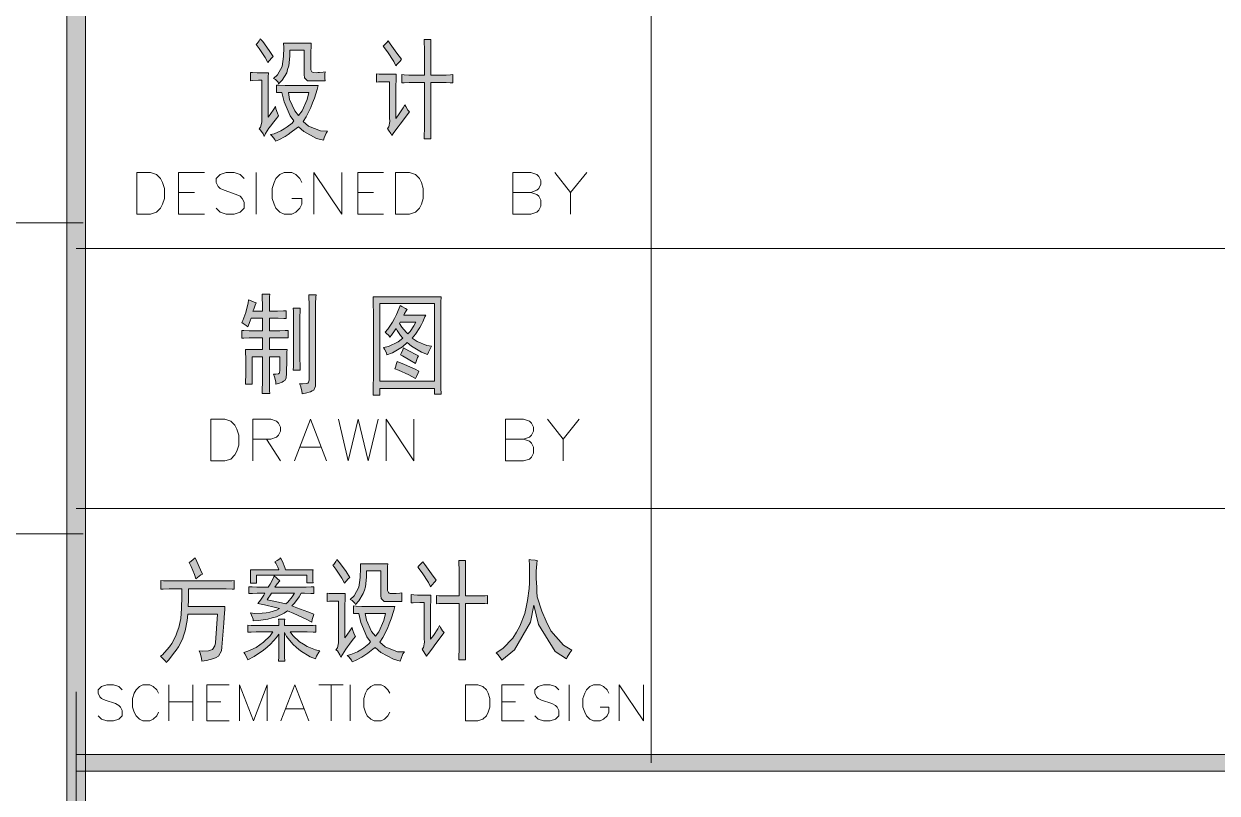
# Model space of a CAD drawing. Header units: millimetres. Extents: x 0 to 414, y 0 to 292.
# Drawn here: x 353.63 to 383.86, y 66.36 to 85.86 of the extents above; entities that cross this region are included whole.
import ezdxf

# ---------------------------------------------------------------- set-up
doc = ezdxf.new("R2010")
doc.units = ezdxf.units.MM

msp = doc.modelspace()

# ---------------------------------------------------------------- hatches: boundary and pattern name
h = msp.add_hatch(color=0)
h.dxf.hatch_style = 2
h.paths.add_polyline_path([(355.194306, 9.846028), (354.721583, 9.846028), (354.721583, 282.620861), (355.194306, 282.620861)])
h = msp.add_hatch(color=0)
h.dxf.hatch_style = 2
h.paths.add_polyline_path([(359.618139, 85.481583), (359.685167, 85.4075), (359.847444, 85.181722), (359.942694, 85.0265), (359.910944, 84.998278), (359.843917, 84.924194), (359.812167, 84.881861), (359.741611, 85.008861), (359.589917, 85.234639), (359.512306, 85.336944), (359.537, 85.358111), (359.589917, 85.428667)])
h = msp.add_hatch(color=0)
h.dxf.hatch_style = 2
h.paths.add_polyline_path([(360.884611, 84.416194), (360.814056, 84.416194), (360.739972, 84.493806), (360.732917, 84.571417), (360.732917, 85.192306), (360.369556, 85.192306), (360.369556, 85.037083), (360.341333, 84.793667), (360.313111, 84.701944), (360.288417, 84.61375), (360.172, 84.430306), (360.083806, 84.338583), (360.069694, 84.377389), (360.002667, 84.444417), (359.953278, 84.469111), (360.055583, 84.564361), (360.175528, 84.779556), (360.189639, 84.903028), (360.20375, 85.0265), (360.214333, 85.259333), (360.210806, 85.368694), (360.909306, 85.368694), (360.905778, 85.301667), (360.90225, 85.135861), (360.90225, 85.037083), (360.90225, 84.737222), (360.90225, 84.691361), (360.923417, 84.638444), (360.944583, 84.631389), (360.969278, 84.624333), (361.032778, 84.617278), (361.075111, 84.620806), (361.117444, 84.624333), (361.212694, 84.631389), (361.265611, 84.638444), (361.258556, 84.582), (361.258556, 84.469111), (361.265611, 84.416194)])
h = msp.add_hatch(color=0)
h.dxf.hatch_style = 2
h.paths.add_polyline_path([(362.856639, 85.425139), (362.909556, 85.351056), (363.078889, 85.118222), (363.195306, 84.959472), (363.160028, 84.913611), (363.089472, 84.832472), (363.054194, 84.793667), (363.001278, 84.8995), (362.839, 85.146444), (362.729639, 85.291083), (362.757861, 85.319306), (362.821361, 85.386333)])
h = msp.add_hatch(color=0)
h.dxf.hatch_style = 2
h.paths.add_polyline_path([(363.777389, 84.560833), (363.777389, 85.114694), (363.777389, 85.224056), (363.773861, 85.396917), (363.770333, 85.456889), (363.943194, 85.456889), (363.939667, 85.386333), (363.936139, 85.259333), (363.936139, 85.202889), (363.936139, 84.560833), (364.278333, 84.560833), (364.327722, 84.560833), (364.437083, 84.564361), (364.493528, 84.571417), (364.493528, 84.35975), (364.430028, 84.366806), (364.327722, 84.370333), (364.285389, 84.370333), (363.936139, 84.370333), (363.936139, 83.262611), (363.936139, 83.195583), (363.939667, 83.033306), (363.943194, 82.941583), (363.770333, 82.941583), (363.773861, 83.033306), (363.777389, 83.188528), (363.777389, 83.252028), (363.777389, 84.370333), (363.452833, 84.370333), (363.392861, 84.370333), (363.265861, 84.366806), (363.205889, 84.35975), (363.205889, 84.571417), (363.265861, 84.564361), (363.382278, 84.560833), (363.438722, 84.560833)])
h = msp.add_hatch(color=0)
h.dxf.hatch_style = 2
h.paths.add_polyline_path([(359.826278, 84.61375), (359.82275, 84.514972), (359.819222, 84.292722), (359.819222, 84.172778), (359.819222, 83.495444), (359.872139, 83.562472), (359.963861, 83.693), (360.002667, 83.760028), (360.01325, 83.707111), (360.055583, 83.590694), (360.083806, 83.527194), (360.030889, 83.460167), (359.932111, 83.333167), (359.88625, 83.273194), (359.840389, 83.213222), (359.755722, 83.079167), (359.720444, 83.005083), (359.688694, 83.068583), (359.628722, 83.163833), (359.593444, 83.195583), (359.628722, 83.241444), (359.660472, 83.368444), (359.660472, 83.449583), (359.660472, 84.426778), (359.572278, 84.426778), (359.427639, 84.419722), (359.371194, 84.416194), (359.371194, 84.624333), (359.424111, 84.620806), (359.537, 84.61375), (359.593444, 84.61375)])
h = msp.add_hatch(color=0)
h.dxf.hatch_style = 2
h.paths.add_polyline_path([(363.064778, 84.582), (363.057722, 84.476167), (363.054194, 84.253917), (363.054194, 84.1375), (363.054194, 83.460167), (363.12475, 83.555417), (363.237639, 83.728278), (363.279972, 83.805889), (363.304667, 83.760028), (363.361111, 83.671833), (363.396389, 83.6295), (363.163556, 83.319056), (363.110639, 83.244972), (363.004806, 83.100333), (362.955417, 83.029778), (362.927194, 83.079167), (362.87075, 83.167361), (362.846056, 83.206167), (362.874278, 83.252028), (362.9025, 83.382556), (362.895444, 83.474278), (362.895444, 84.3915), (362.786083, 84.3915), (362.61675, 84.387972), (362.563833, 84.380917), (362.563833, 84.592583), (362.630861, 84.585528), (362.722583, 84.582), (362.747278, 84.582)])
h = msp.add_hatch(color=0)
h.paths.add_polyline_path([(360.034417, 84.303306), (360.101444, 84.299778), (360.253139, 84.292722), (360.334278, 84.292722), (361.082167, 84.292722), (361.057472, 84.193944), (360.990444, 83.975222), (360.944583, 83.855278), (360.90225, 83.735333), (360.785833, 83.498972), (360.708222, 83.382556), (360.842278, 83.266139), (361.149194, 83.146194), (361.325583, 83.139139), (361.290306, 83.08975), (361.240917, 82.973333), (361.223278, 82.906306), (361.046889, 82.955694), (360.725861, 83.128556), (360.58475, 83.252028), (360.531833, 83.206167), (360.401306, 83.110917), (360.327222, 83.058), (360.253139, 83.005083), (360.090861, 82.916889), (360.002667, 82.885139), (359.985028, 82.927472), (359.921528, 83.012139), (359.879194, 83.050944), (359.967389, 83.072111), (360.14025, 83.146194), (360.221389, 83.195583), (360.302528, 83.244972), (360.426, 83.34375), (360.468333, 83.396667), (360.376611, 83.523667), (360.228444, 83.8835), (360.168472, 84.116333), (360.034417, 84.116333)])
h.paths.add_polyline_path([(360.591806, 83.537778), (360.676472, 83.650667), (360.803472, 83.939944), (360.849333, 84.116333), (360.334278, 84.116333), (360.3625, 83.943472), (360.493028, 83.654194)])
h = msp.add_hatch(color=0)
h.dxf.hatch_style = 2
h.paths.add_polyline_path([(359.519361, 78.789389), (359.491139, 78.732944), (359.452333, 78.627111), (359.434694, 78.577722), (359.674583, 78.577722), (359.674583, 78.718833), (359.671056, 78.934028), (359.667528, 79.011639), (359.858028, 79.011639), (359.8545, 78.937556), (359.850972, 78.722361), (359.850972, 78.577722), (359.974444, 78.577722), (360.059111, 78.577722), (360.207278, 78.584778), (360.274306, 78.588306), (360.274306, 78.39075), (360.217861, 78.394278), (360.069694, 78.401333), (359.985028, 78.401333), (359.850972, 78.401333), (359.850972, 78.080306), (360.059111, 78.080306), (360.119083, 78.080306), (360.253139, 78.083833), (360.323694, 78.090889), (360.323694, 77.903917), (359.850972, 77.903917), (359.850972, 77.604056), (360.299, 77.604056), (360.295472, 77.537028), (360.288417, 77.353583), (360.288417, 77.237167), (360.284889, 77.12075), (360.281361, 76.962), (360.277833, 76.919667), (360.277833, 76.880861), (360.242556, 76.817361), (360.207278, 76.799722), (360.175528, 76.778556), (360.080278, 76.743278), (360.016778, 76.725639), (360.009722, 76.789139), (359.977972, 76.916139), (359.956806, 76.983167), (360.01325, 76.983167), (360.080278, 76.990222), (360.090861, 76.997278), (360.104972, 77.007861), (360.115556, 77.092528), (360.115556, 77.170139), (360.115556, 77.424139), (359.850972, 77.424139), (359.850972, 76.813833), (359.850972, 76.722111), (359.8545, 76.559833), (359.858028, 76.492806), (359.667528, 76.492806), (359.671056, 76.598639), (359.674583, 76.760917), (359.674583, 76.813833), (359.674583, 77.424139), (359.417056, 77.424139), (359.417056, 76.725639), (359.244194, 76.725639), (359.247722, 76.799722), (359.25125, 76.947889), (359.25125, 77.0255), (359.25125, 77.268917), (359.25125, 77.37475), (359.247722, 77.540556), (359.244194, 77.604056), (359.674583, 77.604056), (359.674583, 77.903917), (359.41, 77.903917), (359.335917, 77.903917), (359.205389, 77.896861), (359.152472, 77.889806), (359.152472, 78.090889), (359.205389, 78.083833), (359.335917, 78.080306), (359.41, 78.080306), (359.674583, 78.080306), (359.674583, 78.401333), (359.385306, 78.401333), (359.364139, 78.334306), (359.321806, 78.224944), (359.300639, 78.179083), (359.265361, 78.214361), (359.18775, 78.267278), (359.152472, 78.291972), (359.180694, 78.344889), (359.230083, 78.471889), (359.25125, 78.545972), (359.272417, 78.616528), (359.311222, 78.778806), (359.325333, 78.867), (359.367667, 78.845833), (359.462917, 78.807028)])
h = msp.add_hatch(color=0)
h.dxf.hatch_style = 2
h.paths.add_polyline_path([(361.032778, 78.990472), (361.025722, 78.934028), (361.022194, 78.77175), (361.022194, 78.665917), (361.022194, 76.750333), (361.022194, 76.672722), (360.979861, 76.573944), (360.937528, 76.556306), (360.891667, 76.535139), (360.764667, 76.499861), (360.683528, 76.482222), (360.669417, 76.556306), (360.637667, 76.683306), (360.6165, 76.736222), (360.687056, 76.736222), (360.782306, 76.743278), (360.807, 76.750333), (360.831694, 76.753861), (360.856389, 76.827944), (360.856389, 76.891444), (360.856389, 78.665917), (360.856389, 78.761167), (360.852861, 78.923444), (360.849333, 78.990472)])
h = msp.add_hatch(color=0)
h.paths.add_polyline_path([(364.200722, 78.944611), (364.197194, 78.807028), (364.193667, 78.500111), (364.193667, 78.334306), (364.193667, 77.148972), (364.193667, 76.976111), (364.197194, 76.637444), (364.200722, 76.471639), (364.034917, 76.471639), (364.034917, 76.616278), (362.644972, 76.616278), (362.644972, 76.450472), (362.479167, 76.450472), (362.482694, 76.619806), (362.486222, 76.976111), (362.486222, 77.159556), (362.486222, 78.334306), (362.486222, 78.496583), (362.482694, 78.799972), (362.479167, 78.944611)])
h.paths.add_polyline_path([(364.034917, 76.80325), (364.034917, 78.768222), (362.644972, 78.768222), (362.644972, 76.80325)])
h = msp.add_hatch(color=0)
h.dxf.hatch_style = 2
h.paths.add_polyline_path([(360.630611, 78.655333), (360.627083, 78.577722), (360.623556, 78.440139), (360.623556, 78.380167), (360.623556, 77.459417), (360.623556, 77.381806), (360.627083, 77.191306), (360.630611, 77.081944), (360.450694, 77.081944), (360.45775, 77.177194), (360.464806, 77.364167), (360.464806, 77.459417), (360.464806, 78.380167), (360.464806, 78.433083), (360.45775, 78.574194), (360.450694, 78.655333)])
h = msp.add_hatch(color=0)
h.paths.add_polyline_path([(363.343472, 78.623583), (363.318778, 78.588306), (363.272917, 78.51775), (363.25175, 78.478944), (363.809139, 78.478944), (363.7915, 78.429556), (363.738583, 78.306083), (363.703306, 78.235528), (363.6645, 78.161444), (363.548083, 77.992111), (363.466944, 77.889806), (363.593944, 77.808667), (363.837361, 77.709889), (363.960833, 77.69225), (363.929083, 77.642861), (363.879694, 77.537028), (363.858528, 77.480583), (363.706833, 77.540556), (363.449306, 77.69225), (363.343472, 77.780444), (363.223528, 77.674611), (362.966, 77.519389), (362.828417, 77.47), (362.814306, 77.519389), (362.768444, 77.614639), (362.736694, 77.656972), (362.87075, 77.685194), (363.114167, 77.801611), (363.227056, 77.889806), (363.170611, 77.963889), (363.085944, 78.083833), (363.06125, 78.13675), (363.022444, 78.080306), (362.944833, 77.967417), (362.9025, 77.9145), (362.874278, 77.956833), (362.810778, 78.023861), (362.779028, 78.045028), (362.849583, 78.122639), (362.969528, 78.299028), (363.018917, 78.394278), (363.068306, 78.493056), (363.138861, 78.655333), (363.160028, 78.722361), (363.202361, 78.694139), (363.294083, 78.64475)])
h.paths.add_polyline_path([(363.145917, 78.267278), (363.205889, 78.175556), (363.31525, 78.0415), (363.361111, 78.002694), (363.414028, 78.059139), (363.512806, 78.207306), (363.558667, 78.302556), (363.160028, 78.302556)])
h = msp.add_hatch(color=0)
h.dxf.hatch_style = 2
h.paths.add_polyline_path([(363.244694, 77.646389), (363.385806, 77.568778), (363.576306, 77.47), (363.625694, 77.448833), (363.604528, 77.402972), (363.56925, 77.304194), (363.551611, 77.24775), (363.4105, 77.335944), (363.22, 77.448833), (363.170611, 77.47), (363.191778, 77.508806), (363.227056, 77.597)])
h = msp.add_hatch(color=0)
h.dxf.hatch_style = 2
h.paths.add_polyline_path([(363.085944, 77.304194), (363.269389, 77.230111), (363.544556, 77.110167), (363.636278, 77.060778), (363.615111, 77.014917), (363.572778, 76.919667), (363.551611, 76.870278), (363.382278, 76.965528), (363.117694, 77.085472), (363.0295, 77.113694), (363.043611, 77.159556), (363.071833, 77.254806)])
h = msp.add_hatch(color=0)
h.dxf.hatch_style = 2
h.paths.add_polyline_path([(357.984778, 71.793806), (357.9495, 71.906694), (357.864833, 72.111306), (357.818972, 72.206556), (357.857778, 72.234778), (357.931861, 72.29475), (357.970667, 72.3265), (358.016528, 72.234778), (358.10825, 72.026639), (358.154111, 71.917278), (358.111778, 71.896111), (358.027111, 71.832611)])
h = msp.add_hatch(color=0)
h.dxf.hatch_style = 2
h.paths.add_polyline_path([(360.133194, 72.3265), (360.179056, 72.234778), (360.239028, 72.083083), (360.256667, 72.026639), (360.955167, 72.026639), (360.951639, 71.994889), (360.948111, 71.917278), (360.948111, 71.871417), (360.948111, 71.832611), (360.951639, 71.744417), (360.955167, 71.695028), (360.796417, 71.695028), (360.796417, 71.885528), (359.526417, 71.885528), (359.526417, 71.684444), (359.367667, 71.684444), (359.371194, 71.730306), (359.374722, 71.8185), (359.374722, 71.860833), (359.374722, 71.910222), (359.371194, 71.994889), (359.367667, 72.026639), (360.090861, 72.026639), (360.066167, 72.090139), (360.016778, 72.188917), (359.992083, 72.227722), (360.045, 72.255944), (360.115556, 72.305333)])
h = msp.add_hatch(color=0)
h.dxf.hatch_style = 2
h.paths.add_polyline_path([(361.561944, 72.284167), (361.628972, 72.210083), (361.79125, 71.984306), (361.8865, 71.829083), (361.85475, 71.800861), (361.787722, 71.730306), (361.752444, 71.684444), (361.681889, 71.811444), (361.533722, 72.04075), (361.456111, 72.139528), (361.480806, 72.160694), (361.533722, 72.234778)])
h = msp.add_hatch(color=0)
h.dxf.hatch_style = 2
h.paths.add_polyline_path([(364.655806, 71.363417), (364.655806, 71.917278), (364.655806, 72.026639), (364.652278, 72.1995), (364.64875, 72.259472), (364.821611, 72.259472), (364.818083, 72.188917), (364.814556, 72.061917), (364.814556, 72.005472), (364.814556, 71.363417), (365.15675, 71.363417), (365.206139, 71.363417), (365.3155, 71.366944), (365.371944, 71.374), (365.371944, 71.162333), (365.308444, 71.169389), (365.206139, 71.172917), (365.163806, 71.172917), (364.814556, 71.172917), (364.814556, 70.065194), (364.814556, 69.998167), (364.818083, 69.839417), (364.821611, 69.744167), (364.64875, 69.744167), (364.652278, 69.839417), (364.655806, 69.994639), (364.655806, 70.054611), (364.655806, 71.172917), (364.33125, 71.172917), (364.271278, 71.172917), (364.144278, 71.169389), (364.084306, 71.162333), (364.084306, 71.374), (364.144278, 71.366944), (364.260694, 71.363417), (364.317139, 71.363417)])
h = msp.add_hatch(color=0)
h.dxf.hatch_style = 2
h.paths.add_polyline_path([(365.597722, 69.920556), (365.76, 70.026389), (366.014, 70.287444), (366.105722, 70.442667), (366.197444, 70.597889), (366.320917, 70.915389), (366.356194, 71.081194), (366.391472, 71.243472), (366.433806, 71.546861), (366.437333, 71.6915), (366.440861, 71.832611), (366.437333, 72.128944), (366.430278, 72.284167), (366.472611, 72.277111), (366.578444, 72.266528), (366.634889, 72.259472), (366.624306, 72.171278), (366.610194, 71.987833), (366.610194, 71.896111), (366.610194, 71.800861), (366.620778, 71.585667), (366.627833, 71.462194), (366.634889, 71.34225), (366.754833, 70.971833), (366.864194, 70.724889), (366.977083, 70.477944), (367.298111, 70.111056), (367.509778, 69.987583), (367.460389, 69.920556), (367.393361, 69.811194), (367.375722, 69.765333), (367.086444, 69.955833), (366.670167, 70.636694), (366.546694, 71.130583), (366.462028, 70.693139), (366.059861, 69.994639), (365.738833, 69.733583), (365.714139, 69.775917), (365.643583, 69.871167)])
h = msp.add_hatch(color=0)
h.dxf.hatch_style = 2
h.paths.add_polyline_path([(362.828417, 71.218778), (362.757861, 71.218778), (362.68025, 71.296389), (362.676722, 71.374), (362.676722, 71.994889), (362.309833, 71.994889), (362.309833, 71.839667), (362.285139, 71.59625), (362.256917, 71.508056), (362.228694, 71.419861), (362.115806, 71.236417), (362.027611, 71.141167), (362.0135, 71.179972), (361.946472, 71.247), (361.897083, 71.275222), (361.999389, 71.366944), (362.119333, 71.585667), (362.133444, 71.705611), (362.147556, 71.829083), (362.158139, 72.061917), (362.154611, 72.171278), (362.853111, 72.171278), (362.846056, 72.10425), (362.842528, 71.938444), (362.842528, 71.839667), (362.842528, 71.539806), (362.842528, 71.497472), (362.867222, 71.444556), (362.888389, 71.433972), (362.913083, 71.426917), (362.976583, 71.419861), (363.018917, 71.423389), (363.06125, 71.426917), (363.1565, 71.433972), (363.209417, 71.441028), (363.202361, 71.384583), (363.202361, 71.275222), (363.209417, 71.218778)])
h = msp.add_hatch(color=0)
h.dxf.hatch_style = 2
h.paths.add_polyline_path([(363.735056, 72.227722), (363.787972, 72.157167), (363.957306, 71.924333), (364.073722, 71.762056), (364.038444, 71.716194), (363.967889, 71.635056), (363.932611, 71.59625), (363.879694, 71.702083), (363.717417, 71.949028), (363.608056, 72.093667), (363.636278, 72.121889), (363.699778, 72.188917)])
h = msp.add_hatch(color=0)
h.dxf.hatch_style = 2
h.paths.add_polyline_path([(357.102833, 71.751472), (357.169861, 71.744417), (357.318028, 71.740889), (357.395639, 71.740889), (358.633889, 71.740889), (358.736194, 71.740889), (358.898472, 71.744417), (358.958444, 71.751472), (358.958444, 71.529222), (358.905528, 71.536278), (358.753833, 71.539806), (358.658583, 71.539806), (357.801333, 71.539806), (357.801333, 71.479833), (357.797806, 71.257583), (357.794278, 71.095306), (358.725611, 71.095306), (358.718556, 71.02475), (358.700917, 70.813083), (358.693861, 70.6755), (358.644472, 70.065194), (358.633889, 69.966417), (358.563333, 69.835889), (358.503361, 69.804139), (358.439861, 69.772389), (358.256417, 69.726528), (358.136472, 69.708889), (358.132944, 69.782972), (358.097667, 69.909972), (358.069444, 69.966417), (358.164694, 69.959361), (358.309333, 69.969944), (358.358722, 69.987583), (358.411639, 70.005222), (358.471611, 70.096944), (358.485722, 70.174556), (358.535111, 70.89775), (357.787222, 70.89775), (357.769583, 70.742528), (357.716667, 70.481472), (357.681389, 70.375639), (357.646111, 70.269806), (357.550861, 70.075778), (357.487361, 69.987583), (357.423861, 69.899389), (357.300389, 69.744167), (357.236889, 69.677139), (357.21925, 69.708889), (357.145167, 69.7865), (357.088722, 69.832361), (357.141639, 69.871167), (357.254528, 69.994639), (357.318028, 70.075778), (357.378, 70.160444), (357.476778, 70.347417), (357.515583, 70.45325), (357.554389, 70.559083), (357.603778, 70.791917), (357.614361, 70.918917), (357.624944, 71.045917), (357.635528, 71.356361), (357.635528, 71.539806), (357.402694, 71.539806), (357.310972, 71.539806), (357.162806, 71.536278), (357.102833, 71.529222)])
h = msp.add_hatch(color=0)
h.paths.add_polyline_path([(360.115556, 71.740889), (360.045, 71.666806), (359.992083, 71.585667), (360.729389, 71.585667), (360.785833, 71.585667), (360.909306, 71.589194), (360.979861, 71.59625), (360.979861, 71.419861), (360.90225, 71.423389), (360.739972, 71.430444), (360.655306, 71.430444), (360.605917, 71.34225), (360.4895, 71.179972), (360.422472, 71.109417), (360.549472, 71.063556), (360.828167, 70.957722), (360.979861, 70.89775), (360.969278, 70.862472), (360.937528, 70.763694), (360.923417, 70.696667), (360.782306, 70.774278), (360.471861, 70.918917), (360.306056, 70.985944), (360.224917, 70.925972), (360.030889, 70.83425), (359.921528, 70.8025), (359.808639, 70.77075), (359.572278, 70.735472), (359.44175, 70.731944), (359.438222, 70.774278), (359.399417, 70.876583), (359.367667, 70.9295), (359.469972, 70.918917), (359.671056, 70.922444), (359.766306, 70.936556), (359.861556, 70.950667), (360.030889, 71.003583), (360.1085, 71.042389), (360.002667, 71.070611), (359.7275, 71.134111), (359.558167, 71.172917), (359.621667, 71.257583), (359.706333, 71.384583), (359.734556, 71.430444), (359.575806, 71.430444), (359.540528, 71.430444), (359.420583, 71.423389), (359.332389, 71.419861), (359.332389, 71.59625), (359.41, 71.589194), (359.529944, 71.585667), (359.575806, 71.585667), (359.82275, 71.585667), (359.868611, 71.656222), (359.946222, 71.800861), (359.974444, 71.871417)])
h.paths.add_polyline_path([(359.791, 71.264639), (359.921528, 71.236417), (360.157889, 71.187028), (360.263722, 71.162333), (360.320167, 71.201139), (360.426, 71.335194), (360.482444, 71.430444), (359.900361, 71.430444), (359.875667, 71.391639), (359.819222, 71.306972)])
h = msp.add_hatch(color=0)
h.dxf.hatch_style = 2
h.paths.add_polyline_path([(361.770083, 71.419861), (361.766556, 71.317556), (361.763028, 71.095306), (361.763028, 70.975361), (361.763028, 70.298028), (361.815944, 70.365056), (361.907667, 70.499111), (361.946472, 70.562611), (361.957056, 70.509694), (361.999389, 70.393278), (362.027611, 70.329778), (361.974694, 70.266278), (361.875917, 70.13575), (361.830056, 70.075778), (361.784194, 70.015806), (361.699528, 69.88175), (361.66425, 69.811194), (361.6325, 69.871167), (361.572528, 69.966417), (361.53725, 69.998167), (361.572528, 70.044028), (361.604278, 70.171028), (361.604278, 70.252167), (361.604278, 71.229361), (361.516083, 71.229361), (361.371444, 71.225833), (361.311472, 71.218778), (361.311472, 71.430444), (361.367917, 71.423389), (361.480806, 71.419861), (361.53725, 71.419861)])
h = msp.add_hatch(color=0)
h.dxf.hatch_style = 2
h.paths.add_polyline_path([(363.943194, 71.384583), (363.936139, 71.27875), (363.932611, 71.0565), (363.932611, 70.940083), (363.932611, 70.266278), (364.003167, 70.358), (364.116056, 70.530861), (364.158389, 70.608472), (364.183083, 70.562611), (364.239528, 70.474417), (364.274806, 70.432083), (364.041972, 70.121639), (363.989056, 70.047556), (363.883222, 69.902917), (363.833833, 69.832361), (363.805611, 69.88175), (363.749167, 69.969944), (363.724472, 70.00875), (363.752694, 70.054611), (363.780917, 70.188667), (363.773861, 70.276861), (363.773861, 71.197611), (363.6645, 71.197611), (363.495167, 71.190556), (363.44225, 71.187028), (363.44225, 71.395167), (363.509278, 71.391639), (363.601, 71.384583), (363.625694, 71.384583)])
h = msp.add_hatch(color=0)
h.paths.add_polyline_path([(361.978222, 71.109417), (362.04525, 71.102361), (362.193417, 71.095306), (362.278083, 71.095306), (363.025972, 71.095306), (363.001278, 70.996528), (362.93425, 70.777806), (362.888389, 70.657861), (362.846056, 70.537917), (362.726111, 70.305083), (362.652028, 70.188667), (362.786083, 70.07225), (363.093, 69.948778), (363.269389, 69.941722), (363.234111, 69.892333), (363.184722, 69.775917), (363.167083, 69.708889), (362.990694, 69.761806), (362.669667, 69.931139), (362.528556, 70.054611), (362.472111, 70.00875), (362.345111, 69.9135), (362.271028, 69.860583), (362.193417, 69.807667), (362.031139, 69.723), (361.946472, 69.687722), (361.928833, 69.733583), (361.865333, 69.814722), (361.819472, 69.853528), (361.911194, 69.878222), (362.084056, 69.948778), (362.165194, 69.998167), (362.246333, 70.047556), (362.369806, 70.149861), (362.412139, 70.19925), (362.320417, 70.32625), (362.168722, 70.686083), (362.112278, 70.918917), (361.978222, 70.918917)])
h.paths.add_polyline_path([(362.535611, 70.343889), (362.620278, 70.45325), (362.747278, 70.742528), (362.793139, 70.918917), (362.278083, 70.918917), (362.306306, 70.746056), (362.436833, 70.460306)])
h = msp.add_hatch(color=0)
h.dxf.hatch_style = 2
h.paths.add_polyline_path([(360.090861, 70.608472), (360.090861, 70.640222), (360.087333, 70.724889), (360.083806, 70.774278), (360.239028, 70.774278), (360.2355, 70.731944), (360.231972, 70.647278), (360.231972, 70.608472), (360.729389, 70.608472), (360.807, 70.608472), (360.955167, 70.615528), (361.02925, 70.619056), (361.02925, 70.442667), (360.955167, 70.446194), (360.807, 70.45325), (360.729389, 70.45325), (360.373083, 70.45325), (360.443639, 70.358), (360.612972, 70.202778), (360.71175, 70.142806), (360.807, 70.082833), (361.018667, 69.994639), (361.131556, 69.966417), (361.099806, 69.938194), (361.046889, 69.839417), (361.022194, 69.765333), (360.881083, 69.821778), (360.637667, 69.966417), (360.538889, 70.054611), (360.440111, 70.142806), (360.284889, 70.329778), (360.231972, 70.432083), (360.231972, 70.054611), (360.231972, 69.987583), (360.2355, 69.814722), (360.239028, 69.708889), (360.083806, 69.708889), (360.087333, 69.814722), (360.090861, 69.998167), (360.090861, 70.075778), (360.090861, 70.396806), (360.027361, 70.308611), (359.879194, 70.142806), (359.791, 70.065194), (359.702806, 69.987583), (359.462917, 69.825306), (359.307694, 69.744167), (359.283, 69.800611), (359.230083, 69.892333), (359.201861, 69.931139), (359.307694, 69.959361), (359.512306, 70.054611), (359.607556, 70.121639), (359.702806, 70.188667), (359.868611, 70.354472), (359.939167, 70.45325), (359.565222, 70.45325), (359.515833, 70.45325), (359.388833, 70.446194), (359.307694, 70.442667), (359.307694, 70.619056), (359.388833, 70.615528), (359.515833, 70.608472), (359.565222, 70.608472)])
h = msp.add_hatch(color=0)
h.dxf.hatch_style = 2
h.paths.add_polyline_path([(354.957944, 66.921944), (354.957944, 67.345278), (404.237472, 67.345278), (404.237472, 66.921944)])

# ---------------------------------------------------------------- linework, layer by layer
at = {"color": 0, "lineweight": 0}
for points in [[(355.194306, 9.846028), (354.721583, 9.846028), (354.721583, 282.620861), (355.194306, 282.620861)], [(359.618139, 85.481583), (359.685167, 85.4075), (359.847444, 85.181722), (359.942694, 85.0265), (359.910944, 84.998278), (359.843917, 84.924194), (359.812167, 84.881861), (359.741611, 85.008861), (359.589917, 85.234639), (359.512306, 85.336944), (359.537, 85.358111), (359.589917, 85.428667)], [(360.884611, 84.416194), (360.814056, 84.416194), (360.739972, 84.493806), (360.732917, 84.571417), (360.732917, 85.192306), (360.369556, 85.192306), (360.369556, 85.037083), (360.341333, 84.793667), (360.313111, 84.701944), (360.288417, 84.61375), (360.172, 84.430306), (360.083806, 84.338583), (360.069694, 84.377389), (360.002667, 84.444417), (359.953278, 84.469111), (360.055583, 84.564361), (360.175528, 84.779556), (360.189639, 84.903028), (360.20375, 85.0265), (360.214333, 85.259333), (360.210806, 85.368694), (360.909306, 85.368694), (360.905778, 85.301667), (360.90225, 85.135861), (360.90225, 85.037083), (360.90225, 84.737222), (360.90225, 84.691361), (360.923417, 84.638444), (360.944583, 84.631389), (360.969278, 84.624333), (361.032778, 84.617278), (361.075111, 84.620806), (361.117444, 84.624333), (361.212694, 84.631389), (361.265611, 84.638444), (361.258556, 84.582), (361.258556, 84.469111), (361.265611, 84.416194)], [(362.856639, 85.425139), (362.909556, 85.351056), (363.078889, 85.118222), (363.195306, 84.959472), (363.160028, 84.913611), (363.089472, 84.832472), (363.054194, 84.793667), (363.001278, 84.8995), (362.839, 85.146444), (362.729639, 85.291083), (362.757861, 85.319306), (362.821361, 85.386333)], [(363.777389, 84.560833), (363.777389, 85.114694), (363.777389, 85.224056), (363.773861, 85.396917), (363.770333, 85.456889), (363.943194, 85.456889), (363.939667, 85.386333), (363.936139, 85.259333), (363.936139, 85.202889), (363.936139, 84.560833), (364.278333, 84.560833), (364.327722, 84.560833), (364.437083, 84.564361), (364.493528, 84.571417), (364.493528, 84.35975), (364.430028, 84.366806), (364.327722, 84.370333), (364.285389, 84.370333), (363.936139, 84.370333), (363.936139, 83.262611), (363.936139, 83.195583), (363.939667, 83.033306), (363.943194, 82.941583), (363.770333, 82.941583), (363.773861, 83.033306), (363.777389, 83.188528), (363.777389, 83.252028), (363.777389, 84.370333), (363.452833, 84.370333), (363.392861, 84.370333), (363.265861, 84.366806), (363.205889, 84.35975), (363.205889, 84.571417), (363.265861, 84.564361), (363.382278, 84.560833), (363.438722, 84.560833)], [(359.826278, 84.61375), (359.82275, 84.514972), (359.819222, 84.292722), (359.819222, 84.172778), (359.819222, 83.495444), (359.872139, 83.562472), (359.963861, 83.693), (360.002667, 83.760028), (360.01325, 83.707111), (360.055583, 83.590694), (360.083806, 83.527194), (360.030889, 83.460167), (359.932111, 83.333167), (359.88625, 83.273194), (359.840389, 83.213222), (359.755722, 83.079167), (359.720444, 83.005083), (359.688694, 83.068583), (359.628722, 83.163833), (359.593444, 83.195583), (359.628722, 83.241444), (359.660472, 83.368444), (359.660472, 83.449583), (359.660472, 84.426778), (359.572278, 84.426778), (359.427639, 84.419722), (359.371194, 84.416194), (359.371194, 84.624333), (359.424111, 84.620806), (359.537, 84.61375), (359.593444, 84.61375)], [(363.064778, 84.582), (363.057722, 84.476167), (363.054194, 84.253917), (363.054194, 84.1375), (363.054194, 83.460167), (363.12475, 83.555417), (363.237639, 83.728278), (363.279972, 83.805889), (363.304667, 83.760028), (363.361111, 83.671833), (363.396389, 83.6295), (363.163556, 83.319056), (363.110639, 83.244972), (363.004806, 83.100333), (362.955417, 83.029778), (362.927194, 83.079167), (362.87075, 83.167361), (362.846056, 83.206167), (362.874278, 83.252028), (362.9025, 83.382556), (362.895444, 83.474278), (362.895444, 84.3915), (362.786083, 84.3915), (362.61675, 84.387972), (362.563833, 84.380917), (362.563833, 84.592583), (362.630861, 84.585528), (362.722583, 84.582), (362.747278, 84.582)], [(360.034417, 84.303306), (360.101444, 84.299778), (360.253139, 84.292722), (360.334278, 84.292722), (361.082167, 84.292722), (361.057472, 84.193944), (360.990444, 83.975222), (360.944583, 83.855278), (360.90225, 83.735333), (360.785833, 83.498972), (360.708222, 83.382556), (360.842278, 83.266139), (361.149194, 83.146194), (361.325583, 83.139139), (361.290306, 83.08975), (361.240917, 82.973333), (361.223278, 82.906306), (361.046889, 82.955694), (360.725861, 83.128556), (360.58475, 83.252028), (360.531833, 83.206167), (360.401306, 83.110917), (360.327222, 83.058), (360.253139, 83.005083), (360.090861, 82.916889), (360.002667, 82.885139), (359.985028, 82.927472), (359.921528, 83.012139), (359.879194, 83.050944), (359.967389, 83.072111), (360.14025, 83.146194), (360.221389, 83.195583), (360.302528, 83.244972), (360.426, 83.34375), (360.468333, 83.396667), (360.376611, 83.523667), (360.228444, 83.8835), (360.168472, 84.116333), (360.034417, 84.116333)], [(360.591806, 83.537778), (360.676472, 83.650667), (360.803472, 83.939944), (360.849333, 84.116333), (360.334278, 84.116333), (360.3625, 83.943472), (360.493028, 83.654194)], [(356.489, 81.033056), (356.489, 82.091389), (356.841778, 82.091389), (356.993472, 82.042), (357.09225, 81.939694), (357.145167, 81.840917), (357.194556, 81.689222), (357.194556, 81.435222), (357.145167, 81.287056), (357.09225, 81.18475), (356.993472, 81.082444), (356.841778, 81.033056)], [(363.043611, 81.033056), (363.043611, 82.091389), (363.396389, 82.091389), (363.548083, 82.042), (363.650389, 81.939694), (363.699778, 81.840917), (363.749167, 81.689222), (363.749167, 81.435222), (363.699778, 81.287056), (363.650389, 81.18475), (363.548083, 81.082444), (363.396389, 81.033056)], [(359.519361, 78.789389), (359.491139, 78.732944), (359.452333, 78.627111), (359.434694, 78.577722), (359.674583, 78.577722), (359.674583, 78.718833), (359.671056, 78.934028), (359.667528, 79.011639), (359.858028, 79.011639), (359.8545, 78.937556), (359.850972, 78.722361), (359.850972, 78.577722), (359.974444, 78.577722), (360.059111, 78.577722), (360.207278, 78.584778), (360.274306, 78.588306), (360.274306, 78.39075), (360.217861, 78.394278), (360.069694, 78.401333), (359.985028, 78.401333), (359.850972, 78.401333), (359.850972, 78.080306), (360.059111, 78.080306), (360.119083, 78.080306), (360.253139, 78.083833), (360.323694, 78.090889), (360.323694, 77.903917), (359.850972, 77.903917), (359.850972, 77.604056), (360.299, 77.604056), (360.295472, 77.537028), (360.288417, 77.353583), (360.288417, 77.237167), (360.284889, 77.12075), (360.281361, 76.962), (360.277833, 76.919667), (360.277833, 76.880861), (360.242556, 76.817361), (360.207278, 76.799722), (360.175528, 76.778556), (360.080278, 76.743278), (360.016778, 76.725639), (360.009722, 76.789139), (359.977972, 76.916139), (359.956806, 76.983167), (360.01325, 76.983167), (360.080278, 76.990222), (360.090861, 76.997278), (360.104972, 77.007861), (360.115556, 77.092528), (360.115556, 77.170139), (360.115556, 77.424139), (359.850972, 77.424139), (359.850972, 76.813833), (359.850972, 76.722111), (359.8545, 76.559833), (359.858028, 76.492806), (359.667528, 76.492806), (359.671056, 76.598639), (359.674583, 76.760917), (359.674583, 76.813833), (359.674583, 77.424139), (359.417056, 77.424139), (359.417056, 76.725639), (359.244194, 76.725639), (359.247722, 76.799722), (359.25125, 76.947889), (359.25125, 77.0255), (359.25125, 77.268917), (359.25125, 77.37475), (359.247722, 77.540556), (359.244194, 77.604056), (359.674583, 77.604056), (359.674583, 77.903917), (359.41, 77.903917), (359.335917, 77.903917), (359.205389, 77.896861), (359.152472, 77.889806), (359.152472, 78.090889), (359.205389, 78.083833), (359.335917, 78.080306), (359.41, 78.080306), (359.674583, 78.080306), (359.674583, 78.401333), (359.385306, 78.401333), (359.364139, 78.334306), (359.321806, 78.224944), (359.300639, 78.179083), (359.265361, 78.214361), (359.18775, 78.267278), (359.152472, 78.291972), (359.180694, 78.344889), (359.230083, 78.471889), (359.25125, 78.545972), (359.272417, 78.616528), (359.311222, 78.778806), (359.325333, 78.867), (359.367667, 78.845833), (359.462917, 78.807028)], [(361.032778, 78.990472), (361.025722, 78.934028), (361.022194, 78.77175), (361.022194, 78.665917), (361.022194, 76.750333), (361.022194, 76.672722), (360.979861, 76.573944), (360.937528, 76.556306), (360.891667, 76.535139), (360.764667, 76.499861), (360.683528, 76.482222), (360.669417, 76.556306), (360.637667, 76.683306), (360.6165, 76.736222), (360.687056, 76.736222), (360.782306, 76.743278), (360.807, 76.750333), (360.831694, 76.753861), (360.856389, 76.827944), (360.856389, 76.891444), (360.856389, 78.665917), (360.856389, 78.761167), (360.852861, 78.923444), (360.849333, 78.990472)], [(364.200722, 78.944611), (364.197194, 78.807028), (364.193667, 78.500111), (364.193667, 78.334306), (364.193667, 77.148972), (364.193667, 76.976111), (364.197194, 76.637444), (364.200722, 76.471639), (364.034917, 76.471639), (364.034917, 76.616278), (362.644972, 76.616278), (362.644972, 76.450472), (362.479167, 76.450472), (362.482694, 76.619806), (362.486222, 76.976111), (362.486222, 77.159556), (362.486222, 78.334306), (362.486222, 78.496583), (362.482694, 78.799972), (362.479167, 78.944611)], [(360.630611, 78.655333), (360.627083, 78.577722), (360.623556, 78.440139), (360.623556, 78.380167), (360.623556, 77.459417), (360.623556, 77.381806), (360.627083, 77.191306), (360.630611, 77.081944), (360.450694, 77.081944), (360.45775, 77.177194), (360.464806, 77.364167), (360.464806, 77.459417), (360.464806, 78.380167), (360.464806, 78.433083), (360.45775, 78.574194), (360.450694, 78.655333)], [(364.034917, 76.80325), (364.034917, 78.768222), (362.644972, 78.768222), (362.644972, 76.80325)], [(363.343472, 78.623583), (363.318778, 78.588306), (363.272917, 78.51775), (363.25175, 78.478944), (363.809139, 78.478944), (363.7915, 78.429556), (363.738583, 78.306083), (363.703306, 78.235528), (363.6645, 78.161444), (363.548083, 77.992111), (363.466944, 77.889806), (363.593944, 77.808667), (363.837361, 77.709889), (363.960833, 77.69225), (363.929083, 77.642861), (363.879694, 77.537028), (363.858528, 77.480583), (363.706833, 77.540556), (363.449306, 77.69225), (363.343472, 77.780444), (363.223528, 77.674611), (362.966, 77.519389), (362.828417, 77.47), (362.814306, 77.519389), (362.768444, 77.614639), (362.736694, 77.656972), (362.87075, 77.685194), (363.114167, 77.801611), (363.227056, 77.889806), (363.170611, 77.963889), (363.085944, 78.083833), (363.06125, 78.13675), (363.022444, 78.080306), (362.944833, 77.967417), (362.9025, 77.9145), (362.874278, 77.956833), (362.810778, 78.023861), (362.779028, 78.045028), (362.849583, 78.122639), (362.969528, 78.299028), (363.018917, 78.394278), (363.068306, 78.493056), (363.138861, 78.655333), (363.160028, 78.722361), (363.202361, 78.694139), (363.294083, 78.64475)], [(363.145917, 78.267278), (363.205889, 78.175556), (363.31525, 78.0415), (363.361111, 78.002694), (363.414028, 78.059139), (363.512806, 78.207306), (363.558667, 78.302556), (363.160028, 78.302556)], [(363.244694, 77.646389), (363.385806, 77.568778), (363.576306, 77.47), (363.625694, 77.448833), (363.604528, 77.402972), (363.56925, 77.304194), (363.551611, 77.24775), (363.4105, 77.335944), (363.22, 77.448833), (363.170611, 77.47), (363.191778, 77.508806), (363.227056, 77.597)], [(363.085944, 77.304194), (363.269389, 77.230111), (363.544556, 77.110167), (363.636278, 77.060778), (363.615111, 77.014917), (363.572778, 76.919667), (363.551611, 76.870278), (363.382278, 76.965528), (363.117694, 77.085472), (363.0295, 77.113694), (363.043611, 77.159556), (363.071833, 77.254806)], [(358.369306, 74.781833), (358.369306, 75.840167), (358.722083, 75.840167), (358.873778, 75.790778), (358.976083, 75.688472), (359.025472, 75.586167), (359.074861, 75.438), (359.074861, 75.184), (359.025472, 75.032306), (358.976083, 74.933528), (358.873778, 74.831222), (358.722083, 74.781833)], [(357.984778, 71.793806), (357.9495, 71.906694), (357.864833, 72.111306), (357.818972, 72.206556), (357.857778, 72.234778), (357.931861, 72.29475), (357.970667, 72.3265), (358.016528, 72.234778), (358.10825, 72.026639), (358.154111, 71.917278), (358.111778, 71.896111), (358.027111, 71.832611)], [(360.133194, 72.3265), (360.179056, 72.234778), (360.239028, 72.083083), (360.256667, 72.026639), (360.955167, 72.026639), (360.951639, 71.994889), (360.948111, 71.917278), (360.948111, 71.871417), (360.948111, 71.832611), (360.951639, 71.744417), (360.955167, 71.695028), (360.796417, 71.695028), (360.796417, 71.885528), (359.526417, 71.885528), (359.526417, 71.684444), (359.367667, 71.684444), (359.371194, 71.730306), (359.374722, 71.8185), (359.374722, 71.860833), (359.374722, 71.910222), (359.371194, 71.994889), (359.367667, 72.026639), (360.090861, 72.026639), (360.066167, 72.090139), (360.016778, 72.188917), (359.992083, 72.227722), (360.045, 72.255944), (360.115556, 72.305333)], [(361.561944, 72.284167), (361.628972, 72.210083), (361.79125, 71.984306), (361.8865, 71.829083), (361.85475, 71.800861), (361.787722, 71.730306), (361.752444, 71.684444), (361.681889, 71.811444), (361.533722, 72.04075), (361.456111, 72.139528), (361.480806, 72.160694), (361.533722, 72.234778)], [(364.655806, 71.363417), (364.655806, 71.917278), (364.655806, 72.026639), (364.652278, 72.1995), (364.64875, 72.259472), (364.821611, 72.259472), (364.818083, 72.188917), (364.814556, 72.061917), (364.814556, 72.005472), (364.814556, 71.363417), (365.15675, 71.363417), (365.206139, 71.363417), (365.3155, 71.366944), (365.371944, 71.374), (365.371944, 71.162333), (365.308444, 71.169389), (365.206139, 71.172917), (365.163806, 71.172917), (364.814556, 71.172917), (364.814556, 70.065194), (364.814556, 69.998167), (364.818083, 69.839417), (364.821611, 69.744167), (364.64875, 69.744167), (364.652278, 69.839417), (364.655806, 69.994639), (364.655806, 70.054611), (364.655806, 71.172917), (364.33125, 71.172917), (364.271278, 71.172917), (364.144278, 71.169389), (364.084306, 71.162333), (364.084306, 71.374), (364.144278, 71.366944), (364.260694, 71.363417), (364.317139, 71.363417)], [(365.597722, 69.920556), (365.76, 70.026389), (366.014, 70.287444), (366.105722, 70.442667), (366.197444, 70.597889), (366.320917, 70.915389), (366.356194, 71.081194), (366.391472, 71.243472), (366.433806, 71.546861), (366.437333, 71.6915), (366.440861, 71.832611), (366.437333, 72.128944), (366.430278, 72.284167), (366.472611, 72.277111), (366.578444, 72.266528), (366.634889, 72.259472), (366.624306, 72.171278), (366.610194, 71.987833), (366.610194, 71.896111), (366.610194, 71.800861), (366.620778, 71.585667), (366.627833, 71.462194), (366.634889, 71.34225), (366.754833, 70.971833), (366.864194, 70.724889), (366.977083, 70.477944), (367.298111, 70.111056), (367.509778, 69.987583), (367.460389, 69.920556), (367.393361, 69.811194), (367.375722, 69.765333), (367.086444, 69.955833), (366.670167, 70.636694), (366.546694, 71.130583), (366.462028, 70.693139), (366.059861, 69.994639), (365.738833, 69.733583), (365.714139, 69.775917), (365.643583, 69.871167)], [(362.828417, 71.218778), (362.757861, 71.218778), (362.68025, 71.296389), (362.676722, 71.374), (362.676722, 71.994889), (362.309833, 71.994889), (362.309833, 71.839667), (362.285139, 71.59625), (362.256917, 71.508056), (362.228694, 71.419861), (362.115806, 71.236417), (362.027611, 71.141167), (362.0135, 71.179972), (361.946472, 71.247), (361.897083, 71.275222), (361.999389, 71.366944), (362.119333, 71.585667), (362.133444, 71.705611), (362.147556, 71.829083), (362.158139, 72.061917), (362.154611, 72.171278), (362.853111, 72.171278), (362.846056, 72.10425), (362.842528, 71.938444), (362.842528, 71.839667), (362.842528, 71.539806), (362.842528, 71.497472), (362.867222, 71.444556), (362.888389, 71.433972), (362.913083, 71.426917), (362.976583, 71.419861), (363.018917, 71.423389), (363.06125, 71.426917), (363.1565, 71.433972), (363.209417, 71.441028), (363.202361, 71.384583), (363.202361, 71.275222), (363.209417, 71.218778)], [(363.735056, 72.227722), (363.787972, 72.157167), (363.957306, 71.924333), (364.073722, 71.762056), (364.038444, 71.716194), (363.967889, 71.635056), (363.932611, 71.59625), (363.879694, 71.702083), (363.717417, 71.949028), (363.608056, 72.093667), (363.636278, 72.121889), (363.699778, 72.188917)], [(357.102833, 71.751472), (357.169861, 71.744417), (357.318028, 71.740889), (357.395639, 71.740889), (358.633889, 71.740889), (358.736194, 71.740889), (358.898472, 71.744417), (358.958444, 71.751472), (358.958444, 71.529222), (358.905528, 71.536278), (358.753833, 71.539806), (358.658583, 71.539806), (357.801333, 71.539806), (357.801333, 71.479833), (357.797806, 71.257583), (357.794278, 71.095306), (358.725611, 71.095306), (358.718556, 71.02475), (358.700917, 70.813083), (358.693861, 70.6755), (358.644472, 70.065194), (358.633889, 69.966417), (358.563333, 69.835889), (358.503361, 69.804139), (358.439861, 69.772389), (358.256417, 69.726528), (358.136472, 69.708889), (358.132944, 69.782972), (358.097667, 69.909972), (358.069444, 69.966417), (358.164694, 69.959361), (358.309333, 69.969944), (358.358722, 69.987583), (358.411639, 70.005222), (358.471611, 70.096944), (358.485722, 70.174556), (358.535111, 70.89775), (357.787222, 70.89775), (357.769583, 70.742528), (357.716667, 70.481472), (357.681389, 70.375639), (357.646111, 70.269806), (357.550861, 70.075778), (357.487361, 69.987583), (357.423861, 69.899389), (357.300389, 69.744167), (357.236889, 69.677139), (357.21925, 69.708889), (357.145167, 69.7865), (357.088722, 69.832361), (357.141639, 69.871167), (357.254528, 69.994639), (357.318028, 70.075778), (357.378, 70.160444), (357.476778, 70.347417), (357.515583, 70.45325), (357.554389, 70.559083), (357.603778, 70.791917), (357.614361, 70.918917), (357.624944, 71.045917), (357.635528, 71.356361), (357.635528, 71.539806), (357.402694, 71.539806), (357.310972, 71.539806), (357.162806, 71.536278), (357.102833, 71.529222)], [(360.115556, 71.740889), (360.045, 71.666806), (359.992083, 71.585667), (360.729389, 71.585667), (360.785833, 71.585667), (360.909306, 71.589194), (360.979861, 71.59625), (360.979861, 71.419861), (360.90225, 71.423389), (360.739972, 71.430444), (360.655306, 71.430444), (360.605917, 71.34225), (360.4895, 71.179972), (360.422472, 71.109417), (360.549472, 71.063556), (360.828167, 70.957722), (360.979861, 70.89775), (360.969278, 70.862472), (360.937528, 70.763694), (360.923417, 70.696667), (360.782306, 70.774278), (360.471861, 70.918917), (360.306056, 70.985944), (360.224917, 70.925972), (360.030889, 70.83425), (359.921528, 70.8025), (359.808639, 70.77075), (359.572278, 70.735472), (359.44175, 70.731944), (359.438222, 70.774278), (359.399417, 70.876583), (359.367667, 70.9295), (359.469972, 70.918917), (359.671056, 70.922444), (359.766306, 70.936556), (359.861556, 70.950667), (360.030889, 71.003583), (360.1085, 71.042389), (360.002667, 71.070611), (359.7275, 71.134111), (359.558167, 71.172917), (359.621667, 71.257583), (359.706333, 71.384583), (359.734556, 71.430444), (359.575806, 71.430444), (359.540528, 71.430444), (359.420583, 71.423389), (359.332389, 71.419861), (359.332389, 71.59625), (359.41, 71.589194), (359.529944, 71.585667), (359.575806, 71.585667), (359.82275, 71.585667), (359.868611, 71.656222), (359.946222, 71.800861), (359.974444, 71.871417)], [(359.791, 71.264639), (359.921528, 71.236417), (360.157889, 71.187028), (360.263722, 71.162333), (360.320167, 71.201139), (360.426, 71.335194), (360.482444, 71.430444), (359.900361, 71.430444), (359.875667, 71.391639), (359.819222, 71.306972)], [(361.770083, 71.419861), (361.766556, 71.317556), (361.763028, 71.095306), (361.763028, 70.975361), (361.763028, 70.298028), (361.815944, 70.365056), (361.907667, 70.499111), (361.946472, 70.562611), (361.957056, 70.509694), (361.999389, 70.393278), (362.027611, 70.329778), (361.974694, 70.266278), (361.875917, 70.13575), (361.830056, 70.075778), (361.784194, 70.015806), (361.699528, 69.88175), (361.66425, 69.811194), (361.6325, 69.871167), (361.572528, 69.966417), (361.53725, 69.998167), (361.572528, 70.044028), (361.604278, 70.171028), (361.604278, 70.252167), (361.604278, 71.229361), (361.516083, 71.229361), (361.371444, 71.225833), (361.311472, 71.218778), (361.311472, 71.430444), (361.367917, 71.423389), (361.480806, 71.419861), (361.53725, 71.419861)], [(363.943194, 71.384583), (363.936139, 71.27875), (363.932611, 71.0565), (363.932611, 70.940083), (363.932611, 70.266278), (364.003167, 70.358), (364.116056, 70.530861), (364.158389, 70.608472), (364.183083, 70.562611), (364.239528, 70.474417), (364.274806, 70.432083), (364.041972, 70.121639), (363.989056, 70.047556), (363.883222, 69.902917), (363.833833, 69.832361), (363.805611, 69.88175), (363.749167, 69.969944), (363.724472, 70.00875), (363.752694, 70.054611), (363.780917, 70.188667), (363.773861, 70.276861), (363.773861, 71.197611), (363.6645, 71.197611), (363.495167, 71.190556), (363.44225, 71.187028), (363.44225, 71.395167), (363.509278, 71.391639), (363.601, 71.384583), (363.625694, 71.384583)], [(361.978222, 71.109417), (362.04525, 71.102361), (362.193417, 71.095306), (362.278083, 71.095306), (363.025972, 71.095306), (363.001278, 70.996528), (362.93425, 70.777806), (362.888389, 70.657861), (362.846056, 70.537917), (362.726111, 70.305083), (362.652028, 70.188667), (362.786083, 70.07225), (363.093, 69.948778), (363.269389, 69.941722), (363.234111, 69.892333), (363.184722, 69.775917), (363.167083, 69.708889), (362.990694, 69.761806), (362.669667, 69.931139), (362.528556, 70.054611), (362.472111, 70.00875), (362.345111, 69.9135), (362.271028, 69.860583), (362.193417, 69.807667), (362.031139, 69.723), (361.946472, 69.687722), (361.928833, 69.733583), (361.865333, 69.814722), (361.819472, 69.853528), (361.911194, 69.878222), (362.084056, 69.948778), (362.165194, 69.998167), (362.246333, 70.047556), (362.369806, 70.149861), (362.412139, 70.19925), (362.320417, 70.32625), (362.168722, 70.686083), (362.112278, 70.918917), (361.978222, 70.918917)], [(360.090861, 70.608472), (360.090861, 70.640222), (360.087333, 70.724889), (360.083806, 70.774278), (360.239028, 70.774278), (360.2355, 70.731944), (360.231972, 70.647278), (360.231972, 70.608472), (360.729389, 70.608472), (360.807, 70.608472), (360.955167, 70.615528), (361.02925, 70.619056), (361.02925, 70.442667), (360.955167, 70.446194), (360.807, 70.45325), (360.729389, 70.45325), (360.373083, 70.45325), (360.443639, 70.358), (360.612972, 70.202778), (360.71175, 70.142806), (360.807, 70.082833), (361.018667, 69.994639), (361.131556, 69.966417), (361.099806, 69.938194), (361.046889, 69.839417), (361.022194, 69.765333), (360.881083, 69.821778), (360.637667, 69.966417), (360.538889, 70.054611), (360.440111, 70.142806), (360.284889, 70.329778), (360.231972, 70.432083), (360.231972, 70.054611), (360.231972, 69.987583), (360.2355, 69.814722), (360.239028, 69.708889), (360.083806, 69.708889), (360.087333, 69.814722), (360.090861, 69.998167), (360.090861, 70.075778), (360.090861, 70.396806), (360.027361, 70.308611), (359.879194, 70.142806), (359.791, 70.065194), (359.702806, 69.987583), (359.462917, 69.825306), (359.307694, 69.744167), (359.283, 69.800611), (359.230083, 69.892333), (359.201861, 69.931139), (359.307694, 69.959361), (359.512306, 70.054611), (359.607556, 70.121639), (359.702806, 70.188667), (359.868611, 70.354472), (359.939167, 70.45325), (359.565222, 70.45325), (359.515833, 70.45325), (359.388833, 70.446194), (359.307694, 70.442667), (359.307694, 70.619056), (359.388833, 70.615528), (359.515833, 70.608472), (359.565222, 70.608472)], [(362.535611, 70.343889), (362.620278, 70.45325), (362.747278, 70.742528), (362.793139, 70.918917), (362.278083, 70.918917), (362.306306, 70.746056), (362.436833, 70.460306)], [(364.821611, 68.195472), (364.821611, 69.112694), (365.128528, 69.112694), (365.259056, 69.066833), (365.34725, 68.982167), (365.389583, 68.893972), (365.431917, 68.763444), (365.431917, 68.544722), (365.389583, 68.414194), (365.34725, 68.326), (365.259056, 68.237806), (365.128528, 68.195472)], [(354.957944, 66.921944), (354.957944, 67.345278), (404.237472, 67.345278), (404.237472, 66.921944)]]:
    msp.add_lwpolyline(points, close=True, dxfattribs=at)
for points in [[(369.517083, 67.133611), (369.517083, 114.980861)], [(357.547333, 81.033056), (357.547333, 82.091389), (358.2035, 82.091389)], [(359.212444, 81.939694), (359.110139, 82.042), (358.958444, 82.091389), (358.757361, 82.091389), (358.605667, 82.042), (358.503361, 81.939694), (358.503361, 81.840917), (358.556278, 81.738611), (358.605667, 81.689222), (358.707972, 81.639833), (359.007833, 81.537528), (359.110139, 81.488139), (359.159528, 81.435222), (359.212444, 81.336444), (359.212444, 81.18475), (359.110139, 81.082444), (358.958444, 81.033056), (358.757361, 81.033056), (358.605667, 81.082444), (358.503361, 81.18475)], [(359.512306, 81.033056), (359.512306, 82.091389)], [(360.672944, 81.840917), (360.623556, 81.939694), (360.52125, 82.042), (360.422472, 82.091389), (360.221389, 82.091389), (360.119083, 82.042), (360.016778, 81.939694), (359.967389, 81.840917), (359.918, 81.689222), (359.918, 81.435222), (359.967389, 81.287056), (360.016778, 81.18475), (360.119083, 81.082444), (360.221389, 81.033056), (360.422472, 81.033056), (360.52125, 81.082444), (360.623556, 81.18475), (360.672944, 81.287056), (360.672944, 81.435222), (360.422472, 81.435222)], [(360.976333, 81.033056), (360.976333, 82.091389), (361.681889, 81.033056), (361.681889, 82.091389)], [(362.087583, 81.033056), (362.087583, 82.091389), (362.740222, 82.091389)], [(366.021056, 81.033056), (366.021056, 82.091389), (366.472611, 82.091389), (366.624306, 82.042), (366.673694, 81.992611), (366.726611, 81.890306), (366.726611, 81.791528), (366.673694, 81.689222), (366.624306, 81.639833), (366.472611, 81.586917)], [(367.079389, 82.091389), (367.481556, 81.586917), (367.88725, 82.091389)], [(357.547333, 81.586917), (357.9495, 81.586917)], [(362.087583, 81.586917), (362.48975, 81.586917)], [(366.021056, 81.586917), (366.472611, 81.586917), (366.624306, 81.537528), (366.673694, 81.488139), (366.726611, 81.385833), (366.726611, 81.234139), (366.673694, 81.135361), (366.624306, 81.082444), (366.472611, 81.033056), (366.021056, 81.033056)], [(367.481556, 81.586917), (367.481556, 81.033056)], [(357.547333, 81.033056), (358.2035, 81.033056)], [(362.087583, 81.033056), (362.740222, 81.033056)], [(355.134333, 80.817861), (177.70475, 80.817861)], [(354.957944, 80.16875), (404.237472, 80.16875)], [(359.427639, 74.781833), (359.427639, 75.840167), (359.882722, 75.840167), (360.034417, 75.790778), (360.083806, 75.737861), (360.133194, 75.639083), (360.133194, 75.536778), (360.083806, 75.438), (360.034417, 75.385083), (359.882722, 75.335694), (359.427639, 75.335694)], [(360.485972, 74.781833), (360.891667, 75.840167), (361.293833, 74.781833)], [(361.597222, 75.840167), (361.847694, 74.781833), (362.101694, 75.840167), (362.352167, 74.781833), (362.606167, 75.840167)], [(362.80725, 74.781833), (362.80725, 75.840167), (363.512806, 74.781833), (363.512806, 75.840167)], [(365.834083, 74.781833), (365.834083, 75.840167), (366.285639, 75.840167), (366.437333, 75.790778), (366.49025, 75.737861), (366.539639, 75.639083), (366.539639, 75.536778), (366.49025, 75.438), (366.437333, 75.385083), (366.285639, 75.335694)], [(366.892417, 75.840167), (367.294583, 75.335694), (367.700278, 75.840167)], [(359.780417, 75.335694), (360.133194, 74.781833)], [(365.834083, 75.335694), (366.285639, 75.335694), (366.437333, 75.286306), (366.49025, 75.233389), (366.539639, 75.134611), (366.539639, 74.982917), (366.49025, 74.880611), (366.437333, 74.831222), (366.285639, 74.781833), (365.834083, 74.781833)], [(367.294583, 75.335694), (367.294583, 74.781833)], [(360.637667, 75.134611), (361.142139, 75.134611)], [(354.957944, 73.578861), (404.237472, 73.578861)], [(355.134333, 72.933278), (177.70475, 72.933278)], [(354.957944, 9.846028), (354.957944, 68.932778)], [(356.122111, 68.982167), (356.037444, 69.066833), (355.903389, 69.112694), (355.730528, 69.112694), (355.6, 69.066833), (355.511806, 68.982167), (355.511806, 68.893972), (355.554139, 68.805778), (355.6, 68.763444), (355.688194, 68.717583), (355.94925, 68.632917), (356.037444, 68.587056), (356.079778, 68.544722), (356.122111, 68.456528), (356.122111, 68.326), (356.037444, 68.237806), (355.903389, 68.195472), (355.730528, 68.195472), (355.6, 68.237806), (355.511806, 68.326)], [(357.042861, 68.893972), (356.997, 68.982167), (356.908806, 69.066833), (356.824139, 69.112694), (356.64775, 69.112694), (356.559556, 69.066833), (356.474889, 68.982167), (356.429028, 68.893972), (356.386694, 68.763444), (356.386694, 68.544722), (356.429028, 68.414194), (356.474889, 68.326), (356.559556, 68.237806), (356.64775, 68.195472), (356.824139, 68.195472), (356.908806, 68.237806), (356.997, 68.326), (357.042861, 68.414194)], [(357.303917, 68.195472), (357.303917, 69.112694)], [(357.914222, 69.112694), (357.914222, 68.195472)], [(358.267, 68.195472), (358.267, 69.112694), (358.834972, 69.112694)], [(359.096028, 68.195472), (359.096028, 69.112694), (359.445278, 68.195472), (359.794528, 69.112694), (359.794528, 68.195472)], [(360.143778, 68.195472), (360.493028, 69.112694), (360.845806, 68.195472)], [(361.106861, 69.112694), (361.717167, 69.112694)], [(361.413778, 69.112694), (361.413778, 68.195472)], [(361.893556, 68.195472), (361.893556, 69.112694)], [(362.898972, 68.893972), (362.853111, 68.982167), (362.768444, 69.066833), (362.68025, 69.112694), (362.503861, 69.112694), (362.419194, 69.066833), (362.331, 68.982167), (362.285139, 68.893972), (362.242806, 68.763444), (362.242806, 68.544722), (362.285139, 68.414194), (362.331, 68.326), (362.419194, 68.237806), (362.503861, 68.195472), (362.68025, 68.195472), (362.768444, 68.237806), (362.853111, 68.326), (362.898972, 68.414194)], [(365.738833, 68.195472), (365.738833, 69.112694), (366.306806, 69.112694)], [(367.181694, 68.982167), (367.0935, 69.066833), (366.962972, 69.112694), (366.790111, 69.112694), (366.656056, 69.066833), (366.571389, 68.982167), (366.571389, 68.893972), (366.613722, 68.805778), (366.656056, 68.763444), (366.74425, 68.717583), (367.005306, 68.632917), (367.0935, 68.587056), (367.139361, 68.544722), (367.181694, 68.456528), (367.181694, 68.326), (367.0935, 68.237806), (366.962972, 68.195472), (366.790111, 68.195472), (366.656056, 68.237806), (366.571389, 68.326)], [(367.44275, 68.195472), (367.44275, 69.112694)], [(368.448167, 68.893972), (368.405833, 68.982167), (368.317639, 69.066833), (368.229444, 69.112694), (368.056583, 69.112694), (367.968389, 69.066833), (367.880194, 68.982167), (367.837861, 68.893972), (367.792, 68.763444), (367.792, 68.544722), (367.837861, 68.414194), (367.880194, 68.326), (367.968389, 68.237806), (368.056583, 68.195472), (368.229444, 68.195472), (368.317639, 68.237806), (368.405833, 68.326), (368.448167, 68.414194), (368.448167, 68.544722), (368.229444, 68.544722)], [(368.71275, 68.195472), (368.71275, 69.112694), (369.323056, 68.195472), (369.323056, 69.112694)], [(357.303917, 68.67525), (357.914222, 68.67525)], [(358.267, 68.67525), (358.61625, 68.67525)], [(365.738833, 68.67525), (366.088083, 68.67525)], [(360.274306, 68.498861), (360.71175, 68.498861)], [(358.267, 68.195472), (358.834972, 68.195472)], [(365.738833, 68.195472), (366.306806, 68.195472)]]:
    msp.add_lwpolyline(points, dxfattribs=at)

doc.saveas('drawing.dxf')
